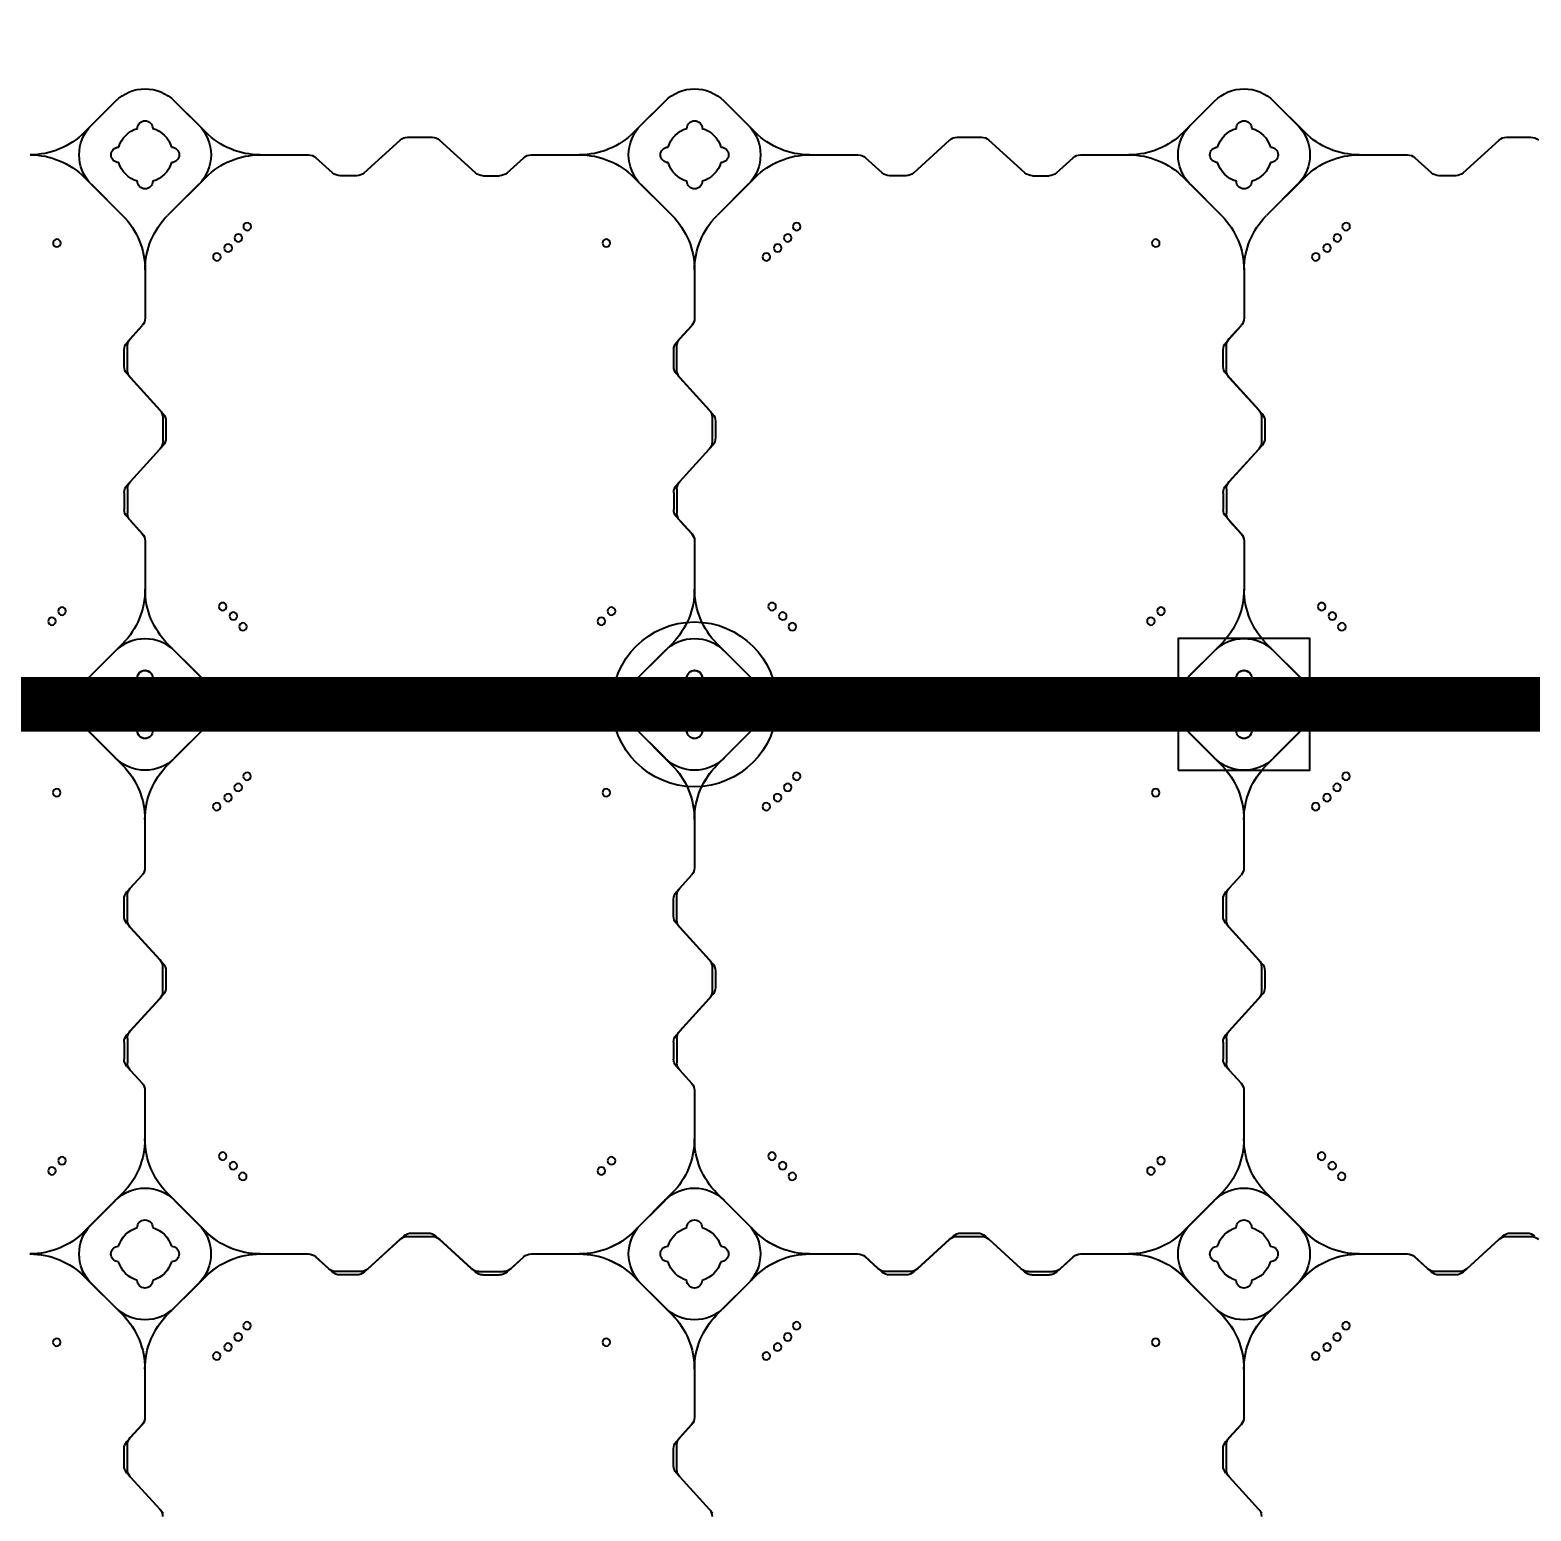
# Model space of a CAD drawing. Header units: millimetres. Extents: x -1612139 to -1260738, y 1141106 to 1536160.
# Drawn here: x -1320624 to -1319258, y 1255078 to 1256425 of the extents above; entities that cross this region are included whole.
import ezdxf

# ---------------------------------------------------------------- set-up
doc = ezdxf.new("R2010")
doc.units = ezdxf.units.MM
doc.header["$LTSCALE"] = 10
doc.layers.get('0').update_dxf_attribs({"linetype": 'CONTINUOUS'})
doc.layers.get('DEFPOINTS').update_dxf_attribs({"linetype": 'CONTINUOUS'})
doc.layers.add('W-FLOAT_BOWL浮筒', color=253, linetype='CONTINUOUS')
doc.styles.add('STANDARD_T3', font='simplex.shx', dxfattribs={"width": 0.7, "bigfont": 'gbcbig.shx'})
doc.dimstyles.new('W&&200', dxfattribs={"dimtxt": 700, "dimasz": 200, "dimexe": 500, "dimexo": 600, "dimgap": 200, "dimtad": 1, "dimdec": 0, "dimzin": 0, "dimdsep": 46, "dimtxsty": 'STANDARD_T3', "dimcen": 0.09, "dimclrd": 1, "dimclre": 1, "dimclrt": 7, "dimazin": 2, "dimtfac": 1, "dimtdec": 0, "dimtix": 1, "dimtmove": 2, "dimatfit": 3, "dimfxl": 100, "dimtolj": 1, "dimtzin": 0, "dimarcsym": 0})

# ---------------------------------------------------------------- blocks, each defined once
blk = doc.blocks.new('蓝色')
at = {"layer": 'W-FLOAT_BOWL浮筒', "color": 5}
for p, q in [((12489.9, 699.7), (12519.7, 732.5)), ((12492.9, 703.2), (12522.7, 736)), ((12989.9, 699.7), (13019.7, 732.5)), ((12992.9, 703.2), (13022.7, 736)), ((13489.9, 699.7), (13519.7, 732.5)), ((13492.9, 703.2), (13522.7, 736)), ((12487.3, 693), (12487.3, 677.7)), ((12490.3, 696.5), (12490.3, 674.2)), ((12987.3, 693), (12987.3, 677.7)), ((12990.3, 696.5), (12990.3, 674.2)), ((13487.3, 693), (13487.3, 677.7)), ((13490.3, 696.5), (13490.3, 674.2)), ((12489.9, 671), (12503.7, 655.8)), ((12989.9, 671), (13003.7, 655.8)), ((13489.9, 671), (13503.7, 655.8)), ((12492.9, 667.5), (12503.7, 655.6)), ((12992.9, 667.5), (13003.7, 655.6)), ((13492.9, 667.5), (13503.7, 655.6)), ((12506.3, 605.1), (12506.3, 649.1)), ((12506.3, 605.1), (12506.3, 648.9)), ((13006.3, 605.1), (13006.3, 649.1)), ((13006.3, 605.1), (13006.3, 648.9)), ((13506.3, 605.1), (13506.3, 649.1)), ((13506.3, 605.1), (13506.3, 648.9)), ((12451.1, 520.9), (12485.8, 555.6)), ((12479.5, 549.2), (12451.2, 520.9)), ((12457.5, 527.2), (12485.8, 555.5)), ((12457.5, 527.3), (12479.4, 549.2)), ((12561.6, 520.9), (12526.8, 555.6)), ((12555.2, 527.2), (12526.8, 555.5)), ((12533.2, 549.2), (12555.2, 527.3)), ((12533.2, 549.2), (12561.5, 520.9)), ((12951.1, 520.9), (12985.8, 555.6)), ((12979.5, 549.2), (12951.2, 520.9)), ((12957.5, 527.2), (12985.8, 555.5)), ((12957.5, 527.3), (12979.4, 549.2)), ((13061.6, 520.9), (13026.8, 555.6)), ((13055.2, 527.2), (13026.8, 555.5)), ((13033.2, 549.2), (13055.2, 527.3)), ((13033.2, 549.2), (13061.5, 520.9)), ((13451.1, 520.9), (13485.8, 555.6)), ((13479.5, 549.2), (13451.2, 520.9)), ((13457.5, 527.2), (13485.8, 555.5)), ((13457.5, 527.3), (13479.4, 549.2)), ((13561.6, 520.9), (13526.8, 555.6)), ((13555.2, 527.2), (13526.8, 555.5)), ((13533.2, 549.2), (13555.2, 527.3)), ((13533.2, 549.2), (13561.5, 520.9)), ((12699, 519.4), (12683.7, 519.4)), ((12813.7, 519.4), (12829, 519.4)), ((13199, 519.4), (13183.7, 519.4)), ((13313.7, 519.4), (13329, 519.4)), ((13699, 519.4), (13683.7, 519.4)), ((12673.5, 513.8), (12661.6, 503)), ((12677, 516.8), (12661.8, 503)), ((12702.5, 516.4), (12680.2, 516.4)), ((12705.7, 516.8), (12738.5, 487)), ((12709.2, 513.8), (12742, 484)), ((12803.5, 513.8), (12770.7, 484)), ((12807, 516.8), (12774.2, 487)), ((12810.2, 516.4), (12832.5, 516.4)), ((12835.7, 516.8), (12850.9, 503)), ((12839.2, 513.8), (12851.1, 503)), ((13173.5, 513.8), (13161.6, 503)), ((13177, 516.8), (13161.8, 503)), ((13202.5, 516.4), (13180.2, 516.4)), ((13205.7, 516.8), (13238.5, 487)), ((13209.2, 513.8), (13242, 484)), ((13303.5, 513.8), (13270.7, 484)), ((13307, 516.8), (13274.2, 487)), ((13310.2, 516.4), (13332.5, 516.4)), ((13335.7, 516.8), (13350.9, 503)), ((13339.2, 513.8), (13351.1, 503)), ((13673.5, 513.8), (13661.6, 503)), ((13677, 516.8), (13661.8, 503)), ((13702.5, 516.4), (13680.2, 516.4)), ((13705.7, 516.8), (13738.5, 487)), ((13709.2, 513.8), (13742, 484)), ((12610.9, 500.4), (12655.1, 500.4)), ((12610.9, 500.4), (12654.9, 500.4)), ((12857.6, 500.4), (12901.6, 500.4)), ((12857.8, 500.4), (12901.6, 500.4)), ((13110.9, 500.4), (13155.1, 500.4)), ((13110.9, 500.4), (13154.9, 500.4)), ((13357.6, 500.4), (13401.6, 500.4)), ((13357.8, 500.4), (13401.6, 500.4)), ((13610.9, 500.4), (13655.1, 500.4)), ((13610.9, 500.4), (13654.9, 500.4)), ((12485.8, 445.1), (12451.1, 479.9)), ((12479.5, 451.6), (12451.2, 479.9)), ((12526.8, 445.1), (12561.6, 479.9)), ((12533.2, 451.6), (12561.5, 479.9)), ((12745.2, 484.4), (12767.5, 484.4)), ((12748.7, 481.4), (12764, 481.4)), ((12985.8, 445.1), (12951.1, 479.9)), ((12979.5, 451.6), (12951.2, 479.9)), ((13026.8, 445.1), (13061.6, 479.9)), ((13033.2, 451.6), (13061.5, 479.9)), ((13245.2, 484.4), (13267.5, 484.4)), ((13248.7, 481.4), (13264, 481.4)), ((13485.8, 445.1), (13451.1, 479.9)), ((13479.5, 451.6), (13451.2, 479.9)), ((13526.8, 445.1), (13561.6, 479.9)), ((13533.2, 451.6), (13561.5, 479.9)), ((13745.2, 484.4), (13767.5, 484.4)), ((13748.7, 481.4), (13764, 481.4)), ((12479.4, 451.6), (12457.5, 473.5)), ((12457.5, 473.5), (12485.8, 445.2)), ((12555.2, 473.5), (12526.8, 445.2)), ((12555.2, 473.5), (12533.2, 451.6)), ((12979.4, 451.6), (12957.5, 473.5)), ((12957.5, 473.5), (12985.8, 445.2)), ((13055.2, 473.5), (13026.8, 445.2)), ((13055.2, 473.5), (13033.2, 451.6)), ((13479.4, 451.6), (13457.5, 473.5)), ((13457.5, 473.5), (13485.8, 445.2)), ((13555.2, 473.5), (13526.8, 445.2)), ((13555.2, 473.5), (13533.2, 451.6)), ((12506.3, 351.6), (12506.3, 395.8)), ((12506.3, 351.8), (12506.3, 395.8)), ((13006.3, 351.6), (13006.3, 395.8)), ((13006.3, 351.8), (13006.3, 395.8)), ((13506.3, 351.6), (13506.3, 395.8)), ((13506.3, 351.8), (13506.3, 395.8)), ((12489.9, 329.7), (12503.7, 344.9)), ((12492.9, 333.2), (12503.7, 345.1)), ((12989.9, 329.7), (13003.7, 344.9)), ((12992.9, 333.2), (13003.7, 345.1)), ((13489.9, 329.7), (13503.7, 344.9)), ((13492.9, 333.2), (13503.7, 345.1)), ((12487.3, 307.7), (12487.3, 323)), ((12490.3, 304.2), (12490.3, 326.5)), ((12987.3, 307.7), (12987.3, 323)), ((12990.3, 304.2), (12990.3, 326.5)), ((13487.3, 307.7), (13487.3, 323)), ((13490.3, 304.2), (13490.3, 326.5)), ((12489.9, 301), (12519.7, 268.2)), ((12989.9, 301), (13019.7, 268.2)), ((13489.9, 301), (13519.7, 268.2)), ((12492.9, 297.5), (12522.7, 264.7)), ((12992.9, 297.5), (13022.7, 264.7)), ((13492.9, 297.5), (13522.7, 264.7)), ((12522.3, 239.2), (12522.3, 261.5)), ((13022.3, 239.2), (13022.3, 261.5)), ((13522.3, 239.2), (13522.3, 261.5)), ((12525.3, 242.7), (12525.3, 258)), ((13025.3, 242.7), (13025.3, 258)), ((13525.3, 242.7), (13525.3, 258)), ((12489.9, 199.7), (12519.7, 232.5)), ((12492.9, 203.2), (12522.7, 236)), ((12989.9, 199.7), (13019.7, 232.5)), ((12992.9, 203.2), (13022.7, 236)), ((13489.9, 199.7), (13519.7, 232.5)), ((13492.9, 203.2), (13522.7, 236)), ((12487.3, 193), (12487.3, 177.7)), ((12490.3, 196.5), (12490.3, 174.2)), ((12987.3, 193), (12987.3, 177.7)), ((12990.3, 196.5), (12990.3, 174.2)), ((13487.3, 193), (13487.3, 177.7)), ((13490.3, 196.5), (13490.3, 174.2)), ((12489.9, 171), (12503.7, 155.8)), ((12492.9, 167.5), (12503.7, 155.6)), ((12989.9, 171), (13003.7, 155.8)), ((12992.9, 167.5), (13003.7, 155.6)), ((13489.9, 171), (13503.7, 155.8)), ((13492.9, 167.5), (13503.7, 155.6)), ((12506.3, 105.1), (12506.3, 149.1)), ((12506.3, 105.1), (12506.3, 148.9)), ((13006.3, 105.1), (13006.3, 149.1)), ((13006.3, 105.1), (13006.3, 148.9)), ((13506.3, 105.1), (13506.3, 149.1)), ((13506.3, 105.1), (13506.3, 148.9)), ((12451.1, 20.9), (12485.8, 55.6)), ((12457.5, 27.2), (12485.8, 55.5)), ((12561.6, 20.9), (12526.8, 55.6)), ((12555.2, 27.2), (12526.8, 55.5)), ((12951.1, 20.9), (12985.8, 55.6)), ((12957.5, 27.2), (12985.8, 55.5)), ((13061.6, 20.9), (13026.8, 55.6)), ((13055.2, 27.2), (13026.8, 55.5)), ((13451.1, 20.9), (13485.8, 55.6)), ((13457.5, 27.2), (13485.8, 55.5)), ((13561.6, 20.9), (13526.8, 55.6)), ((13555.2, 27.2), (13526.8, 55.5)), ((12677, 16.8), (12661.8, 3)), ((12699, 19.4), (12683.7, 19.4)), ((12705.7, 16.8), (12738.5, -13)), ((12807, 16.8), (12774.2, -13)), ((12813.7, 19.4), (12829, 19.4)), ((12835.7, 16.8), (12850.9, 3)), ((13177, 16.8), (13161.8, 3)), ((13199, 19.4), (13183.7, 19.4)), ((13205.7, 16.8), (13238.5, -13)), ((13307, 16.8), (13274.2, -13)), ((13313.7, 19.4), (13329, 19.4)), ((13335.7, 16.8), (13350.9, 3)), ((13677, 16.8), (13661.8, 3)), ((13699, 19.4), (13683.7, 19.4)), ((13705.7, 16.8), (13738.5, -13)), ((12610.9, 0.4), (12655.1, 0.4)), ((12857.6, 0.4), (12901.6, 0.4)), ((13110.9, 0.4), (13155.1, 0.4)), ((13357.6, 0.4), (13401.6, 0.4)), ((13610.9, 0.4), (13655.1, 0.4)), ((12479.5, -48.4), (12451.2, -20.1)), ((12479.4, -48.4), (12457.5, -26.5)), ((12533.2, -48.4), (12561.5, -20.1)), ((12555.2, -26.5), (12533.2, -48.4)), ((12745.2, -15.6), (12767.5, -15.6)), ((12979.5, -48.4), (12951.2, -20.1)), ((12979.4, -48.4), (12957.5, -26.5)), ((13033.2, -48.4), (13061.5, -20.1)), ((13055.2, -26.5), (13033.2, -48.4)), ((13245.2, -15.6), (13267.5, -15.6)), ((13479.5, -48.4), (13451.2, -20.1)), ((13479.4, -48.4), (13457.5, -26.5)), ((13533.2, -48.4), (13561.5, -20.1)), ((13555.2, -26.5), (13533.2, -48.4)), ((13745.2, -15.6), (13767.5, -15.6))]:
    blk.add_line(p, q, dxfattribs=at)
for centre in [(12571.6, 593.3), (12581.9, 585.1), (13071.6, 593.3), (13081.9, 585.1), (13571.6, 593.3), (13581.9, 585.1), (12426, 580.7), (12591.1, 575.9), (12926, 580.7), (13091.1, 575.9), (13426, 580.7), (13591.1, 575.9), (12599.2, 565.7), (13099.2, 565.7), (13599.2, 565.7), (12421.6, 424.8), (12586.6, 420.1), (12595.3, 429.8), (12921.6, 424.8), (13086.6, 420.1), (13095.3, 429.8), (13421.6, 424.8), (13586.6, 420.1), (13595.3, 429.8), (12430.8, 415.6), (12576.9, 411.4), (12930.8, 415.6), (13076.9, 411.4), (13430.8, 415.6), (13576.9, 411.4), (12571.6, 93.3), (13071.6, 93.3), (13571.6, 93.3), (12426, 80.7), (12581.9, 85.1), (12926, 80.7), (13081.9, 85.1), (13426, 80.7), (13581.9, 85.1), (12591.1, 75.9), (12599.2, 65.7), (13091.1, 75.9), (13099.2, 65.7), (13591.1, 75.9), (13599.2, 65.7)]:
    blk.add_circle(centre, 3.5, dxfattribs=at)
for centre, radius, start, end in [((12512.3, 739.2), 10, 317.7263, 0), ((13012.3, 739.2), 10, 317.7263, 0), ((13512.3, 739.2), 10, 317.7263, 0), ((12497.3, 693), 10, 137.7263, 180), ((12500.3, 696.5), 10, 137.7263, 180), ((12997.3, 693), 10, 137.7263, 180), ((13000.3, 696.5), 10, 137.7263, 180), ((13497.3, 693), 10, 137.7263, 180), ((13500.3, 696.5), 10, 137.7263, 180), ((12497.3, 677.7), 10, 180, 222.2737), ((12500.3, 674.2), 10, 180, 222.2737), ((12997.3, 677.7), 10, 180, 222.2737), ((13000.3, 674.2), 10, 180, 222.2737), ((13497.3, 677.7), 10, 180, 222.2737), ((13500.3, 674.2), 10, 180, 222.2737), ((12496.3, 649.1), 10, 0, 42.2737), ((12496.3, 648.9), 10, 0, 42.2737), ((12996.3, 649.1), 10, 0, 42.2737), ((12996.3, 648.9), 10, 0, 42.2737), ((13496.3, 649.1), 10, 0, 42.2737), ((13496.3, 648.9), 10, 0, 42.2737), ((12436.3, 605.1), 70, 315, 0), ((12436.3, 605), 70, 315, 0), ((12576.3, 605.1), 70, 180, 225), ((12576.3, 605), 70, 180, 225), ((12936.3, 605.1), 70, 315, 0), ((12936.3, 605), 70, 315, 0), ((13076.3, 605.1), 70, 180, 225), ((13076.3, 605), 70, 180, 225), ((13436.3, 605.1), 70, 315, 0), ((13436.3, 605), 70, 315, 0), ((13576.3, 605.1), 70, 180, 225), ((13576.3, 605), 70, 180, 225), ((12506.3, 522.3), 38, 45, 135), ((12506.4, 522.3), 38, 45, 135), ((13006.3, 522.3), 38, 45, 135), ((13006.4, 522.3), 38, 45, 135), ((13506.3, 522.3), 38, 45, 135), ((13506.4, 522.3), 38, 45, 135), ((12401.6, 570.4), 70, 270, 315), ((12401.7, 570.4), 70, 270, 315), ((12484.4, 500.4), 38, 135, 225), ((12484.4, 500.3), 38, 135, 225), ((12506.3, 500.4), 25, 106.2602, 163.7398), ((12506.3, 500.4), 25, 106.2602, 163.7398), ((12506.3, 500.4), 25, 106.2602, 163.7398), ((12506.3, 500.4), 25, 106.2602, 163.7398), ((12506.3, 524.4), 7, 0, 180), ((12506.3, 524.4), 7, 0, 180), ((12506.3, 524.4), 7, 0, 180), ((12506.3, 524.4), 7, 0, 180), ((12506.3, 500.4), 25, 16.2602, 73.7398), ((12506.3, 500.4), 25, 16.2602, 73.7398), ((12506.3, 500.4), 25, 16.2602, 73.7398), ((12506.3, 500.4), 25, 16.2602, 73.7398), ((12528.3, 500.4), 38, 315, 45), ((12528.3, 500.3), 38, 315, 45), ((12611, 570.4), 70, 225, 270), ((12611.1, 570.4), 70, 225, 270), ((12683.7, 509.4), 10, 90, 132.2737), ((12699, 509.4), 10, 47.7263, 90), ((12813.7, 509.4), 10, 90, 132.2737), ((12829, 509.4), 10, 47.7263, 90), ((12901.6, 570.4), 70, 270, 315), ((12901.7, 570.4), 70, 270, 315), ((12984.4, 500.4), 38, 135, 225), ((12984.4, 500.3), 38, 135, 225), ((13006.3, 500.4), 25, 106.2602, 163.7398), ((13006.3, 500.4), 25, 106.2602, 163.7398), ((13006.3, 500.4), 25, 106.2602, 163.7398), ((13006.3, 500.4), 25, 106.2602, 163.7398), ((13006.3, 524.4), 7, 0, 180), ((13006.3, 524.4), 7, 0, 180), ((13006.3, 524.4), 7, 0, 180), ((13006.3, 524.4), 7, 0, 180), ((13006.3, 500.4), 25, 16.2602, 73.7398), ((13006.3, 500.4), 25, 16.2602, 73.7398), ((13006.3, 500.4), 25, 16.2602, 73.7398), ((13006.3, 500.4), 25, 16.2602, 73.7398), ((13028.3, 500.4), 38, 315, 45), ((13028.3, 500.3), 38, 315, 45), ((13111, 570.4), 70, 225, 270), ((13111.1, 570.4), 70, 225, 270), ((13183.7, 509.4), 10, 90, 132.2737), ((13199, 509.4), 10, 47.7263, 90), ((13313.7, 509.4), 10, 90, 132.2737), ((13329, 509.4), 10, 47.7263, 90), ((13401.6, 570.4), 70, 270, 315), ((13401.7, 570.4), 70, 270, 315), ((13484.4, 500.4), 38, 135, 225), ((13484.4, 500.3), 38, 135, 225), ((13506.3, 500.4), 25, 106.2602, 163.7398), ((13506.3, 500.4), 25, 106.2602, 163.7398), ((13506.3, 500.4), 25, 106.2602, 163.7398), ((13506.3, 500.4), 25, 106.2602, 163.7398), ((13506.3, 524.4), 7, 0, 180), ((13506.3, 524.4), 7, 0, 180), ((13506.3, 524.4), 7, 0, 180), ((13506.3, 524.4), 7, 0, 180), ((13506.3, 500.4), 25, 16.2602, 73.7398), ((13506.3, 500.4), 25, 16.2602, 73.7398), ((13506.3, 500.4), 25, 16.2602, 73.7398), ((13506.3, 500.4), 25, 16.2602, 73.7398), ((13528.3, 500.4), 38, 315, 45), ((13528.3, 500.3), 38, 315, 45), ((13611, 570.4), 70, 225, 270), ((13611.1, 570.4), 70, 225, 270), ((13683.7, 509.4), 10, 90, 132.2737), ((13699, 509.4), 10, 47.7263, 90), ((12482.3, 500.4), 7, 90, 270), ((12482.3, 500.4), 7, 90, 270), ((12482.3, 500.4), 7, 90, 270), ((12482.3, 500.4), 7, 90, 270), ((12530.3, 500.4), 7, 270, 90), ((12530.3, 500.4), 7, 270, 90), ((12530.3, 500.4), 7, 270, 90), ((12530.3, 500.4), 7, 270, 90), ((12680.2, 506.4), 10, 90, 132.2737), ((12702.5, 506.4), 10, 47.7263, 90), ((12810.2, 506.4), 10, 90, 132.2737), ((12832.5, 506.4), 10, 47.7263, 90), ((12982.3, 500.4), 7, 90, 270), ((12982.3, 500.4), 7, 90, 270), ((12982.3, 500.4), 7, 90, 270), ((12982.3, 500.4), 7, 90, 270), ((13030.3, 500.4), 7, 270, 90), ((13030.3, 500.4), 7, 270, 90), ((13030.3, 500.4), 7, 270, 90), ((13030.3, 500.4), 7, 270, 90), ((13180.2, 506.4), 10, 90, 132.2737), ((13202.5, 506.4), 10, 47.7263, 90), ((13310.2, 506.4), 10, 90, 132.2737), ((13332.5, 506.4), 10, 47.7263, 90), ((13482.3, 500.4), 7, 90, 270), ((13482.3, 500.4), 7, 90, 270), ((13482.3, 500.4), 7, 90, 270), ((13482.3, 500.4), 7, 90, 270), ((13530.3, 500.4), 7, 270, 90), ((13530.3, 500.4), 7, 270, 90), ((13530.3, 500.4), 7, 270, 90), ((13530.3, 500.4), 7, 270, 90), ((13680.2, 506.4), 10, 90, 132.2737), ((13702.5, 506.4), 10, 47.7263, 90), ((12401.6, 430.4), 70, 45, 90), ((12401.7, 430.4), 70, 45, 90), ((12506.3, 500.4), 25, 196.2602, 253.7398), ((12506.3, 500.4), 25, 196.2602, 253.7398), ((12506.3, 500.4), 25, 196.2602, 253.7398), ((12506.3, 500.4), 25, 196.2602, 253.7398), ((12506.3, 500.4), 25, 286.2602, 343.7398), ((12506.3, 500.4), 25, 286.2602, 343.7398), ((12506.3, 500.4), 25, 286.2602, 343.7398), ((12506.3, 500.4), 25, 286.2602, 343.7398), ((12611, 430.4), 70, 90, 135), ((12611.1, 430.4), 70, 90, 135), ((12654.9, 510.4), 10, 270, 312.2737), ((12655.1, 510.4), 10, 270, 312.2737), ((12857.6, 510.4), 10, 227.7263, 270), ((12857.8, 510.4), 10, 227.7263, 270), ((12901.6, 430.4), 70, 45, 90), ((12901.7, 430.4), 70, 45, 90), ((13006.3, 500.4), 25, 196.2602, 253.7398), ((13006.3, 500.4), 25, 196.2602, 253.7398), ((13006.3, 500.4), 25, 196.2602, 253.7398), ((13006.3, 500.4), 25, 196.2602, 253.7398), ((13006.3, 500.4), 25, 286.2602, 343.7398), ((13006.3, 500.4), 25, 286.2602, 343.7398), ((13006.3, 500.4), 25, 286.2602, 343.7398), ((13006.3, 500.4), 25, 286.2602, 343.7398), ((13111, 430.4), 70, 90, 135), ((13111.1, 430.4), 70, 90, 135), ((13154.9, 510.4), 10, 270, 312.2737), ((13155.1, 510.4), 10, 270, 312.2737), ((13357.6, 510.4), 10, 227.7263, 270), ((13357.8, 510.4), 10, 227.7263, 270), ((13401.6, 430.4), 70, 45, 90), ((13401.7, 430.4), 70, 45, 90), ((13506.3, 500.4), 25, 196.2602, 253.7398), ((13506.3, 500.4), 25, 196.2602, 253.7398), ((13506.3, 500.4), 25, 196.2602, 253.7398), ((13506.3, 500.4), 25, 196.2602, 253.7398), ((13506.3, 500.4), 25, 286.2602, 343.7398), ((13506.3, 500.4), 25, 286.2602, 343.7398), ((13506.3, 500.4), 25, 286.2602, 343.7398), ((13506.3, 500.4), 25, 286.2602, 343.7398), ((13611, 430.4), 70, 90, 135), ((13611.1, 430.4), 70, 90, 135), ((13654.9, 510.4), 10, 270, 312.2737), ((13655.1, 510.4), 10, 270, 312.2737), ((12745.2, 494.4), 10, 227.7263, 270), ((12748.7, 491.4), 10, 227.7263, 270), ((12764, 491.4), 10, 270, 312.2737), ((12767.5, 494.4), 10, 270, 312.2737), ((13245.2, 494.4), 10, 227.7263, 270), ((13248.7, 491.4), 10, 227.7263, 270), ((13264, 491.4), 10, 270, 312.2737), ((13267.5, 494.4), 10, 270, 312.2737), ((13745.2, 494.4), 10, 227.7263, 270), ((13748.7, 491.4), 10, 227.7263, 270), ((13764, 491.4), 10, 270, 312.2737), ((13767.5, 494.4), 10, 270, 312.2737), ((12506.3, 476.4), 7, 180, 0), ((12506.3, 476.4), 7, 180, 0), ((12506.3, 476.4), 7, 180, 0), ((12506.3, 476.4), 7, 180, 0), ((13006.3, 476.4), 7, 180, 0), ((13006.3, 476.4), 7, 180, 0), ((13006.3, 476.4), 7, 180, 0), ((13006.3, 476.4), 7, 180, 0), ((13506.3, 476.4), 7, 180, 0), ((13506.3, 476.4), 7, 180, 0), ((13506.3, 476.4), 7, 180, 0), ((13506.3, 476.4), 7, 180, 0), ((12506.3, 478.4), 38, 225, 315), ((12506.4, 478.4), 38, 225, 315), ((13006.3, 478.4), 38, 225, 315), ((13006.4, 478.4), 38, 225, 315), ((13506.3, 478.4), 38, 225, 315), ((13506.4, 478.4), 38, 225, 315), ((12436.3, 395.7), 70, 0, 45), ((12436.3, 395.7), 70, 0, 45), ((12576.3, 395.7), 70, 135, 180), ((12576.3, 395.7), 70, 135, 180), ((12936.3, 395.7), 70, 0, 45), ((12936.3, 395.7), 70, 0, 45), ((13076.3, 395.7), 70, 135, 180), ((13076.3, 395.7), 70, 135, 180), ((13436.3, 395.7), 70, 0, 45), ((13436.3, 395.7), 70, 0, 45), ((13576.3, 395.7), 70, 135, 180), ((13576.3, 395.7), 70, 135, 180), ((12496.3, 351.8), 10, 317.7263, 0), ((12496.3, 351.6), 10, 317.7263, 0), ((12996.3, 351.8), 10, 317.7263, 0), ((12996.3, 351.6), 10, 317.7263, 0), ((13496.3, 351.8), 10, 317.7263, 0), ((13496.3, 351.6), 10, 317.7263, 0), ((12497.3, 323), 10, 137.7263, 180), ((12500.3, 326.5), 10, 137.7263, 180), ((12997.3, 323), 10, 137.7263, 180), ((13000.3, 326.5), 10, 137.7263, 180), ((13497.3, 323), 10, 137.7263, 180), ((13500.3, 326.5), 10, 137.7263, 180), ((12497.3, 307.7), 10, 180, 222.2737), ((12500.3, 304.2), 10, 180, 222.2737), ((12997.3, 307.7), 10, 180, 222.2737), ((13000.3, 304.2), 10, 180, 222.2737), ((13497.3, 307.7), 10, 180, 222.2737), ((13500.3, 304.2), 10, 180, 222.2737), ((12512.3, 261.5), 10, 0, 42.2737), ((12515.3, 258), 10, 0, 42.2737), ((13012.3, 261.5), 10, 0, 42.2737), ((13015.3, 258), 10, 0, 42.2737), ((13512.3, 261.5), 10, 0, 42.2737), ((13515.3, 258), 10, 0, 42.2737), ((12512.3, 239.2), 10, 317.7263, 0), ((12515.3, 242.7), 10, 317.7263, 0), ((13012.3, 239.2), 10, 317.7263, 0), ((13015.3, 242.7), 10, 317.7263, 0), ((13512.3, 239.2), 10, 317.7263, 0), ((13515.3, 242.7), 10, 317.7263, 0), ((12497.3, 193), 10, 137.7263, 180), ((12500.3, 196.5), 10, 137.7263, 180), ((12997.3, 193), 10, 137.7263, 180), ((13000.3, 196.5), 10, 137.7263, 180), ((13497.3, 193), 10, 137.7263, 180), ((13500.3, 196.5), 10, 137.7263, 180), ((12497.3, 177.7), 10, 180, 222.2737), ((12997.3, 177.7), 10, 180, 222.2737), ((13497.3, 177.7), 10, 180, 222.2737), ((12500.3, 174.2), 10, 180, 222.2737), ((13000.3, 174.2), 10, 180, 222.2737), ((13500.3, 174.2), 10, 180, 222.2737), ((12496.3, 149.1), 10, 0, 42.2737), ((12496.3, 148.9), 10, 0, 42.2737), ((12996.3, 149.1), 10, 0, 42.2737), ((12996.3, 148.9), 10, 0, 42.2737), ((13496.3, 149.1), 10, 0, 42.2737), ((13496.3, 148.9), 10, 0, 42.2737), ((12436.3, 105.1), 70, 315, 0), ((12436.3, 105), 70, 315, 0), ((12576.3, 105.1), 70, 180, 225), ((12576.3, 105), 70, 180, 225), ((12936.3, 105.1), 70, 315, 0), ((12936.3, 105), 70, 315, 0), ((13076.3, 105.1), 70, 180, 225), ((13076.3, 105), 70, 180, 225), ((13436.3, 105.1), 70, 315, 0), ((13436.3, 105), 70, 315, 0), ((13576.3, 105.1), 70, 180, 225), ((13576.3, 105), 70, 180, 225), ((12506.3, 24.4), 7, 0, 180), ((12506.3, 24.4), 7, 0, 180), ((13006.3, 24.4), 7, 0, 180), ((13006.3, 24.4), 7, 0, 180), ((13506.3, 24.4), 7, 0, 180), ((13506.3, 24.4), 7, 0, 180), ((12401.6, 70.4), 70, 270, 315), ((12484.4, 0.3), 38, 135, 225), ((12506.3, 0.4), 25, 106.2602, 163.7398), ((12506.3, 0.4), 25, 106.2602, 163.7398), ((12506.3, 0.4), 25, 16.2602, 73.7398), ((12506.3, 0.4), 25, 16.2602, 73.7398), ((12528.3, 0.3), 38, 315, 45), ((12611.1, 70.4), 70, 225, 270), ((12683.7, 9.4), 10, 90, 132.2737), ((12699, 9.4), 10, 47.7263, 90), ((12813.7, 9.4), 10, 90, 132.2737), ((12829, 9.4), 10, 47.7263, 90), ((12901.6, 70.4), 70, 270, 315), ((12984.4, 0.3), 38, 135, 225), ((13006.3, 0.4), 25, 106.2602, 163.7398), ((13006.3, 0.4), 25, 106.2602, 163.7398), ((13006.3, 0.4), 25, 16.2602, 73.7398), ((13006.3, 0.4), 25, 16.2602, 73.7398), ((13028.3, 0.3), 38, 315, 45), ((13111.1, 70.4), 70, 225, 270), ((13183.7, 9.4), 10, 90, 132.2737), ((13199, 9.4), 10, 47.7263, 90), ((13313.7, 9.4), 10, 90, 132.2737), ((13329, 9.4), 10, 47.7263, 90), ((13401.6, 70.4), 70, 270, 315), ((13484.4, 0.3), 38, 135, 225), ((13506.3, 0.4), 25, 106.2602, 163.7398), ((13506.3, 0.4), 25, 106.2602, 163.7398), ((13506.3, 0.4), 25, 16.2602, 73.7398), ((13506.3, 0.4), 25, 16.2602, 73.7398), ((13528.3, 0.3), 38, 315, 45), ((13611.1, 70.4), 70, 225, 270), ((13683.7, 9.4), 10, 90, 132.2737), ((13699, 9.4), 10, 47.7263, 90), ((12401.7, -69.6), 70, 45, 90), ((12482.3, 0.4), 7, 90, 270), ((12482.3, 0.4), 7, 90, 270), ((12530.3, 0.4), 7, 270, 90), ((12530.3, 0.4), 7, 270, 90), ((12611, -69.6), 70, 90, 135), ((12655.1, 10.4), 10, 270, 312.2737), ((12857.6, 10.4), 10, 227.7263, 270), ((12901.7, -69.6), 70, 45, 90), ((12982.3, 0.4), 7, 90, 270), ((12982.3, 0.4), 7, 90, 270), ((13030.3, 0.4), 7, 270, 90), ((13030.3, 0.4), 7, 270, 90), ((13111, -69.6), 70, 90, 135), ((13155.1, 10.4), 10, 270, 312.2737), ((13357.6, 10.4), 10, 227.7263, 270), ((13401.7, -69.6), 70, 45, 90), ((13482.3, 0.4), 7, 90, 270), ((13482.3, 0.4), 7, 90, 270), ((13530.3, 0.4), 7, 270, 90), ((13530.3, 0.4), 7, 270, 90), ((13611, -69.6), 70, 90, 135), ((13655.1, 10.4), 10, 270, 312.2737), ((12506.3, 0.4), 25, 196.2602, 253.7398), ((12506.3, 0.4), 25, 196.2602, 253.7398), ((12506.3, 0.4), 25, 286.2602, 343.7398), ((12506.3, 0.4), 25, 286.2602, 343.7398), ((12745.2, -5.6), 10, 227.7263, 270), ((12767.5, -5.6), 10, 270, 312.2737), ((13006.3, 0.4), 25, 196.2602, 253.7398), ((13006.3, 0.4), 25, 196.2602, 253.7398), ((13006.3, 0.4), 25, 286.2602, 343.7398), ((13006.3, 0.4), 25, 286.2602, 343.7398), ((13245.2, -5.6), 10, 227.7263, 270), ((13267.5, -5.6), 10, 270, 312.2737), ((13506.3, 0.4), 25, 196.2602, 253.7398), ((13506.3, 0.4), 25, 196.2602, 253.7398), ((13506.3, 0.4), 25, 286.2602, 343.7398), ((13506.3, 0.4), 25, 286.2602, 343.7398), ((13745.2, -5.6), 10, 227.7263, 270), ((13767.5, -5.6), 10, 270, 312.2737), ((12506.3, -23.6), 7, 180, 0), ((12506.3, -23.6), 7, 180, 0), ((13006.3, -23.6), 7, 180, 0), ((13006.3, -23.6), 7, 180, 0), ((13506.3, -23.6), 7, 180, 0), ((13506.3, -23.6), 7, 180, 0), ((12506.3, -21.6), 38, 225, 315), ((12506.4, -21.6), 38, 225, 315), ((13006.3, -21.6), 38, 225, 315), ((13006.4, -21.6), 38, 225, 315), ((13506.3, -21.6), 38, 225, 315), ((13506.4, -21.6), 38, 225, 315)]:
    blk.add_arc(centre, radius, start, end, dxfattribs=at)
blk = doc.blocks.new('橙色')
at = {"layer": 'W-FLOAT_BOWL浮筒', "color": 30}
for p, q in [((12973.2, 548.8), (12944.8, 520.5)), ((12951.2, 526.9), (12973.1, 548.8)), ((13026.8, 548.8), (13055.2, 520.5)), ((13026.9, 548.8), (13048.8, 526.9)), ((13473.2, 548.8), (13444.8, 520.5)), ((13451.2, 526.9), (13473.1, 548.8)), ((13526.8, 548.8), (13555.2, 520.5)), ((13526.9, 548.8), (13548.8, 526.9)), ((13973.2, 548.8), (13944.8, 520.5)), ((13951.2, 526.9), (13973.1, 548.8)), ((14026.8, 548.8), (14055.2, 520.5)), ((14026.9, 548.8), (14048.8, 526.9)), ((13167.1, 513.4), (13155.3, 502.6)), ((13196.1, 516), (13173.9, 516)), ((13202.9, 513.4), (13235.6, 483.6)), ((13297.1, 513.4), (13264.4, 483.6)), ((13303.9, 516), (13326.1, 516)), ((13332.9, 513.4), (13344.7, 502.6)), ((13667.1, 513.4), (13655.3, 502.6)), ((13696.1, 516), (13673.9, 516)), ((13702.9, 513.4), (13735.6, 483.6)), ((13797.1, 513.4), (13764.4, 483.6)), ((13803.9, 516), (13826.1, 516)), ((13832.9, 513.4), (13844.7, 502.6)), ((14167.1, 513.4), (14155.3, 502.6)), ((14196.1, 516), (14173.9, 516)), ((14202.9, 513.4), (14235.6, 483.6)), ((13104.6, 500), (13148.5, 500)), ((13351.5, 500), (13395.3, 500)), ((13604.6, 500), (13648.5, 500)), ((13851.5, 500), (13895.3, 500)), ((14104.6, 500), (14148.5, 500)), ((12979.5, 444.8), (12944.8, 479.5)), ((13020.5, 444.8), (13055.2, 479.5)), ((13242.4, 481), (13257.6, 481)), ((13479.5, 444.8), (13444.8, 479.5)), ((13520.5, 444.8), (13555.2, 479.5)), ((13742.4, 481), (13757.6, 481)), ((13979.5, 444.8), (13944.8, 479.5)), ((14020.5, 444.8), (14055.2, 479.5)), ((14242.4, 481), (14257.6, 481)), ((12951.2, 473.2), (12979.5, 444.8)), ((13048.8, 473.2), (13020.5, 444.8)), ((13451.2, 473.2), (13479.5, 444.8)), ((13548.8, 473.2), (13520.5, 444.8)), ((13951.2, 473.2), (13979.5, 444.8)), ((14048.8, 473.2), (14020.5, 444.8)), ((13000, 351.3), (13000, 395.4)), ((13000, 351.5), (13000, 395.4)), ((13500, 351.3), (13500, 395.4)), ((13500, 351.5), (13500, 395.4)), ((14000, 351.3), (14000, 395.4)), ((14000, 351.5), (14000, 395.4)), ((12983.6, 329.4), (12997.4, 344.5)), ((12986.6, 332.9), (12997.4, 344.7)), ((13483.6, 329.4), (13497.4, 344.5)), ((13486.6, 332.9), (13497.4, 344.7)), ((13983.6, 329.4), (13997.4, 344.5)), ((13986.6, 332.9), (13997.4, 344.7)), ((12981, 307.4), (12981, 322.6)), ((12984, 303.9), (12984, 326.1)), ((13481, 307.4), (13481, 322.6)), ((13484, 303.9), (13484, 326.1)), ((13981, 307.4), (13981, 322.6)), ((13984, 303.9), (13984, 326.1)), ((12983.6, 300.6), (13013.4, 267.9)), ((13483.6, 300.6), (13513.4, 267.9)), ((13983.6, 300.6), (14013.4, 267.9)), ((12986.6, 297.1), (13016.4, 264.4)), ((13486.6, 297.1), (13516.4, 264.4)), ((13986.6, 297.1), (14016.4, 264.4)), ((13016, 238.9), (13016, 261.1)), ((13516, 238.9), (13516, 261.1)), ((14016, 238.9), (14016, 261.1)), ((13019, 242.4), (13019, 257.6)), ((13519, 242.4), (13519, 257.6)), ((14019, 242.4), (14019, 257.6)), ((12986.6, 202.9), (13016.4, 235.6)), ((13486.6, 202.9), (13516.4, 235.6)), ((13986.6, 202.9), (14016.4, 235.6)), ((12983.6, 199.4), (13013.4, 232.1)), ((13483.6, 199.4), (13513.4, 232.1)), ((13983.6, 199.4), (14013.4, 232.1)), ((12981, 192.6), (12981, 177.4)), ((12984, 196.1), (12984, 173.9)), ((13481, 192.6), (13481, 177.4)), ((13484, 196.1), (13484, 173.9)), ((13981, 192.6), (13981, 177.4)), ((13984, 196.1), (13984, 173.9)), ((12983.6, 170.6), (12997.4, 155.5)), ((12986.6, 167.1), (12997.4, 155.3)), ((13483.6, 170.6), (13497.4, 155.5)), ((13486.6, 167.1), (13497.4, 155.3)), ((13983.6, 170.6), (13997.4, 155.5)), ((13986.6, 167.1), (13997.4, 155.3)), ((13000, 104.7), (13000, 148.7)), ((13000, 104.7), (13000, 148.5)), ((13500, 104.7), (13500, 148.7)), ((13500, 104.7), (13500, 148.5)), ((14000, 104.7), (14000, 148.7)), ((14000, 104.7), (14000, 148.5)), ((12944.8, 20.5), (12979.5, 55.2)), ((12951.2, 26.8), (12979.5, 55.2)), ((13048.8, 26.8), (13020.5, 55.2)), ((13055.2, 20.5), (13020.5, 55.2)), ((13444.8, 20.5), (13479.5, 55.2)), ((13451.2, 26.8), (13479.5, 55.2)), ((13548.8, 26.8), (13520.5, 55.2)), ((13555.2, 20.5), (13520.5, 55.2)), ((13944.8, 20.5), (13979.5, 55.2)), ((13951.2, 26.8), (13979.5, 55.2)), ((14048.8, 26.8), (14020.5, 55.2)), ((14055.2, 20.5), (14020.5, 55.2)), ((13170.6, 16.4), (13155.5, 2.6)), ((13192.6, 19), (13177.4, 19)), ((13199.4, 16.4), (13232.1, -13.4)), ((13300.6, 16.4), (13267.9, -13.4)), ((13307.4, 19), (13322.6, 19)), ((13329.4, 16.4), (13344.5, 2.6)), ((13670.6, 16.4), (13655.5, 2.6)), ((13692.6, 19), (13677.4, 19)), ((13699.4, 16.4), (13732.1, -13.4)), ((13800.6, 16.4), (13767.9, -13.4)), ((13807.4, 19), (13822.6, 19)), ((13829.4, 16.4), (13844.5, 2.6)), ((14170.6, 16.4), (14155.5, 2.6)), ((14192.6, 19), (14177.4, 19)), ((14199.4, 16.4), (14232.1, -13.4)), ((13104.6, 0), (13148.7, 0)), ((13351.3, 0), (13395.3, 0)), ((13604.6, 0), (13648.7, 0)), ((13851.3, 0), (13895.3, 0)), ((14104.6, 0), (14148.7, 0)), ((12973.2, -48.8), (12944.8, -20.5)), ((12973.1, -48.8), (12951.2, -26.9)), ((13026.8, -48.8), (13055.2, -20.5)), ((13048.8, -26.9), (13026.9, -48.8)), ((13238.9, -16), (13261.1, -16)), ((13473.2, -48.8), (13444.8, -20.5)), ((13473.1, -48.8), (13451.2, -26.9)), ((13526.8, -48.8), (13555.2, -20.5)), ((13548.8, -26.9), (13526.9, -48.8)), ((13738.9, -16), (13761.1, -16)), ((13973.2, -48.8), (13944.8, -20.5)), ((13973.1, -48.8), (13951.2, -26.9)), ((14026.8, -48.8), (14055.2, -20.5)), ((14048.8, -26.9), (14026.9, -48.8)), ((14238.9, -16), (14261.1, -16))]:
    blk.add_line(p, q, dxfattribs=at)
for centre in [(12915.2, 424.4), (13089, 429.4), (13415.2, 424.4), (13589, 429.4), (13915.2, 424.4), (14089, 429.4), (12924.4, 415.2), (13070.6, 411), (13080.3, 419.7), (13424.4, 415.2), (13570.6, 411), (13580.3, 419.7), (13924.4, 415.2), (14070.6, 411), (14080.3, 419.7), (13065.3, 92.9), (13565.3, 92.9), (14065.3, 92.9), (12919.7, 80.3), (13075.6, 84.8), (13419.7, 80.3), (13575.6, 84.8), (13919.7, 80.3), (14075.6, 84.8), (13084.8, 75.6), (13092.9, 65.3), (13584.8, 75.6), (13592.9, 65.3), (14084.8, 75.6), (14092.9, 65.3)]:
    blk.add_circle(centre, 3.5, dxfattribs=at)
for centre, radius, start, end in [((13000, 522), 38, 45, 135), ((13000, 522), 38, 45, 135), ((13500, 522), 38, 45, 135), ((13500, 522), 38, 45, 135), ((14000, 522), 38, 45, 135), ((14000, 522), 38, 45, 135), ((12895.3, 570), 70, 270, 315), ((12978, 500), 38, 135, 225), ((13000, 500), 25, 106.2602, 163.7398), ((13000, 500), 25, 106.2602, 163.7398), ((13000, 524), 7, 0, 180), ((13000, 524), 7, 0, 180), ((13000, 500), 25, 16.2602, 73.7398), ((13000, 500), 25, 16.2602, 73.7398), ((13022, 500), 38, 315, 45), ((13104.7, 570), 70, 225, 270), ((13395.3, 570), 70, 270, 315), ((13478, 500), 38, 135, 225), ((13500, 500), 25, 106.2602, 163.7398), ((13500, 500), 25, 106.2602, 163.7398), ((13500, 524), 7, 0, 180), ((13500, 524), 7, 0, 180), ((13500, 500), 25, 16.2602, 73.7398), ((13500, 500), 25, 16.2602, 73.7398), ((13522, 500), 38, 315, 45), ((13604.7, 570), 70, 225, 270), ((13895.3, 570), 70, 270, 315), ((13978, 500), 38, 135, 225), ((14000, 500), 25, 106.2602, 163.7398), ((14000, 500), 25, 106.2602, 163.7398), ((14000, 524), 7, 0, 180), ((14000, 524), 7, 0, 180), ((14000, 500), 25, 16.2602, 73.7398), ((14000, 500), 25, 16.2602, 73.7398), ((14022, 500), 38, 315, 45), ((14104.7, 570), 70, 225, 270), ((12976, 500), 7, 90, 270), ((12976, 500), 7, 90, 270), ((13024, 500), 7, 270, 90), ((13024, 500), 7, 270, 90), ((13173.9, 506), 10, 90, 132.2737), ((13196.1, 506), 10, 47.7263, 90), ((13303.9, 506), 10, 90, 132.2737), ((13326.1, 506), 10, 47.7263, 90), ((13476, 500), 7, 90, 270), ((13476, 500), 7, 90, 270), ((13524, 500), 7, 270, 90), ((13524, 500), 7, 270, 90), ((13673.9, 506), 10, 90, 132.2737), ((13696.1, 506), 10, 47.7263, 90), ((13803.9, 506), 10, 90, 132.2737), ((13826.1, 506), 10, 47.7263, 90), ((13976, 500), 7, 90, 270), ((13976, 500), 7, 90, 270), ((14024, 500), 7, 270, 90), ((14024, 500), 7, 270, 90), ((14173.9, 506), 10, 90, 132.2737), ((14196.1, 506), 10, 47.7263, 90), ((12895.3, 430), 70, 45, 90), ((13000, 500), 25, 196.2602, 253.7398), ((13000, 500), 25, 196.2602, 253.7398), ((13000, 500), 25, 286.2602, 343.7398), ((13000, 500), 25, 286.2602, 343.7398), ((13104.7, 430), 70, 90, 135), ((13148.5, 510), 10, 270, 312.2737), ((13351.5, 510), 10, 227.7263, 270), ((13395.3, 430), 70, 45, 90), ((13500, 500), 25, 196.2602, 253.7398), ((13500, 500), 25, 196.2602, 253.7398), ((13500, 500), 25, 286.2602, 343.7398), ((13500, 500), 25, 286.2602, 343.7398), ((13604.7, 430), 70, 90, 135), ((13648.5, 510), 10, 270, 312.2737), ((13851.5, 510), 10, 227.7263, 270), ((13895.3, 430), 70, 45, 90), ((14000, 500), 25, 196.2602, 253.7398), ((14000, 500), 25, 196.2602, 253.7398), ((14000, 500), 25, 286.2602, 343.7398), ((14000, 500), 25, 286.2602, 343.7398), ((14104.7, 430), 70, 90, 135), ((14148.5, 510), 10, 270, 312.2737), ((13242.4, 491), 10, 227.7263, 270), ((13257.6, 491), 10, 270, 312.2737), ((13742.4, 491), 10, 227.7263, 270), ((13757.6, 491), 10, 270, 312.2737), ((14242.4, 491), 10, 227.7263, 270), ((14257.6, 491), 10, 270, 312.2737), ((13000, 476), 7, 180, 0), ((13000, 476), 7, 180, 0), ((13500, 476), 7, 180, 0), ((13500, 476), 7, 180, 0), ((14000, 476), 7, 180, 0), ((14000, 476), 7, 180, 0), ((12930, 395.3), 70, 0, 45), ((12930, 395.3), 70, 0, 45), ((13070, 395.3), 70, 135, 180), ((13070, 395.3), 70, 135, 180), ((13430, 395.3), 70, 0, 45), ((13430, 395.3), 70, 0, 45), ((13570, 395.3), 70, 135, 180), ((13570, 395.3), 70, 135, 180), ((13930, 395.3), 70, 0, 45), ((13930, 395.3), 70, 0, 45), ((14070, 395.3), 70, 135, 180), ((14070, 395.3), 70, 135, 180), ((12990, 351.5), 10, 317.7263, 0), ((12990, 351.3), 10, 317.7263, 0), ((13490, 351.5), 10, 317.7263, 0), ((13490, 351.3), 10, 317.7263, 0), ((13990, 351.5), 10, 317.7263, 0), ((13990, 351.3), 10, 317.7263, 0), ((12991, 322.6), 10, 137.7263, 180), ((12994, 326.1), 10, 137.7263, 180), ((13491, 322.6), 10, 137.7263, 180), ((13494, 326.1), 10, 137.7263, 180), ((13991, 322.6), 10, 137.7263, 180), ((13994, 326.1), 10, 137.7263, 180), ((12991, 307.4), 10, 180, 222.2737), ((12994, 303.9), 10, 180, 222.2737), ((13491, 307.4), 10, 180, 222.2737), ((13494, 303.9), 10, 180, 222.2737), ((13991, 307.4), 10, 180, 222.2737), ((13994, 303.9), 10, 180, 222.2737), ((13006, 261.1), 10, 0, 42.2737), ((13009, 257.6), 10, 0, 42.2737), ((13506, 261.1), 10, 0, 42.2737), ((13509, 257.6), 10, 0, 42.2737), ((14006, 261.1), 10, 0, 42.2737), ((14009, 257.6), 10, 0, 42.2737), ((13006, 238.9), 10, 317.7263, 0), ((13009, 242.4), 10, 317.7263, 0), ((13506, 238.9), 10, 317.7263, 0), ((13509, 242.4), 10, 317.7263, 0), ((14006, 238.9), 10, 317.7263, 0), ((14009, 242.4), 10, 317.7263, 0), ((12991, 192.6), 10, 137.7263, 180), ((12994, 196.1), 10, 137.7263, 180), ((13491, 192.6), 10, 137.7263, 180), ((13494, 196.1), 10, 137.7263, 180), ((13991, 192.6), 10, 137.7263, 180), ((13994, 196.1), 10, 137.7263, 180), ((12991, 177.4), 10, 180, 222.2737), ((12994, 173.9), 10, 180, 222.2737), ((13491, 177.4), 10, 180, 222.2737), ((13494, 173.9), 10, 180, 222.2737), ((13991, 177.4), 10, 180, 222.2737), ((13994, 173.9), 10, 180, 222.2737), ((12990, 148.7), 10, 0, 42.2737), ((12990, 148.5), 10, 0, 42.2737), ((13490, 148.7), 10, 0, 42.2737), ((13490, 148.5), 10, 0, 42.2737), ((13990, 148.7), 10, 0, 42.2737), ((13990, 148.5), 10, 0, 42.2737), ((12930, 104.7), 70, 315, 0), ((12930, 104.7), 70, 315, 0), ((13070, 104.7), 70, 180, 225), ((13070, 104.7), 70, 180, 225), ((13430, 104.7), 70, 315, 0), ((13430, 104.7), 70, 315, 0), ((13570, 104.7), 70, 180, 225), ((13570, 104.7), 70, 180, 225), ((13930, 104.7), 70, 315, 0), ((13930, 104.7), 70, 315, 0), ((14070, 104.7), 70, 180, 225), ((14070, 104.7), 70, 180, 225), ((13000, 24), 7, 0, 180), ((13000, 24), 7, 0, 180), ((13500, 24), 7, 0, 180), ((13500, 24), 7, 0, 180), ((14000, 24), 7, 0, 180), ((14000, 24), 7, 0, 180), ((12895.3, 70), 70, 270, 315), ((12978, 0), 38, 135, 225), ((13000, 0), 25, 106.2602, 163.7398), ((13000, 0), 25, 106.2602, 163.7398), ((13000, 0), 25, 16.2602, 73.7398), ((13000, 0), 25, 16.2602, 73.7398), ((13022, 0), 38, 315, 45), ((13104.7, 70), 70, 225, 270), ((13177.4, 9), 10, 90, 132.2737), ((13192.6, 9), 10, 47.7263, 90), ((13307.4, 9), 10, 90, 132.2737), ((13322.6, 9), 10, 47.7263, 90), ((13395.3, 70), 70, 270, 315), ((13478, 0), 38, 135, 225), ((13500, 0), 25, 106.2602, 163.7398), ((13500, 0), 25, 106.2602, 163.7398), ((13500, 0), 25, 16.2602, 73.7398), ((13500, 0), 25, 16.2602, 73.7398), ((13522, 0), 38, 315, 45), ((13604.7, 70), 70, 225, 270), ((13677.4, 9), 10, 90, 132.2737), ((13692.6, 9), 10, 47.7263, 90), ((13807.4, 9), 10, 90, 132.2737), ((13822.6, 9), 10, 47.7263, 90), ((13895.3, 70), 70, 270, 315), ((13978, 0), 38, 135, 225), ((14000, 0), 25, 106.2602, 163.7398), ((14000, 0), 25, 106.2602, 163.7398), ((14000, 0), 25, 16.2602, 73.7398), ((14000, 0), 25, 16.2602, 73.7398), ((14022, 0), 38, 315, 45), ((14104.7, 70), 70, 225, 270), ((14177.4, 9), 10, 90, 132.2737), ((14192.6, 9), 10, 47.7263, 90), ((12895.3, -70), 70, 45, 90), ((12976, 0), 7, 90, 270), ((12976, 0), 7, 90, 270), ((13024, 0), 7, 270, 90), ((13024, 0), 7, 270, 90), ((13104.7, -70), 70, 90, 135), ((13148.7, 10), 10, 270, 312.2737), ((13351.3, 10), 10, 227.7263, 270), ((13395.3, -70), 70, 45, 90), ((13476, 0), 7, 90, 270), ((13476, 0), 7, 90, 270), ((13524, 0), 7, 270, 90), ((13524, 0), 7, 270, 90), ((13604.7, -70), 70, 90, 135), ((13648.7, 10), 10, 270, 312.2737), ((13851.3, 10), 10, 227.7263, 270), ((13895.3, -70), 70, 45, 90), ((13976, 0), 7, 90, 270), ((13976, 0), 7, 90, 270), ((14024, 0), 7, 270, 90), ((14024, 0), 7, 270, 90), ((14104.7, -70), 70, 90, 135), ((14148.7, 10), 10, 270, 312.2737), ((13000, 0), 25, 196.2602, 253.7398), ((13000, 0), 25, 196.2602, 253.7398), ((13000, 0), 25, 286.2602, 343.7398), ((13000, 0), 25, 286.2602, 343.7398), ((13238.9, -6), 10, 227.7263, 270), ((13261.1, -6), 10, 270, 312.2737), ((13500, 0), 25, 196.2602, 253.7398), ((13500, 0), 25, 196.2602, 253.7398), ((13500, 0), 25, 286.2602, 343.7398), ((13500, 0), 25, 286.2602, 343.7398), ((13738.9, -6), 10, 227.7263, 270), ((13761.1, -6), 10, 270, 312.2737), ((14000, 0), 25, 196.2602, 253.7398), ((14000, 0), 25, 196.2602, 253.7398), ((14000, 0), 25, 286.2602, 343.7398), ((14000, 0), 25, 286.2602, 343.7398), ((14238.9, -6), 10, 227.7263, 270), ((14261.1, -6), 10, 270, 312.2737), ((13000, -24), 7, 180, 0), ((13000, -24), 7, 180, 0), ((13500, -24), 7, 180, 0), ((13500, -24), 7, 180, 0), ((14000, -24), 7, 180, 0), ((14000, -24), 7, 180, 0), ((13000, -22), 38, 225, 315), ((13000, -22), 38, 225, 315), ((13500, -22), 38, 225, 315), ((13500, -22), 38, 225, 315), ((14000, -22), 38, 225, 315), ((14000, -22), 38, 225, 315)]:
    blk.add_arc(centre, radius, start, end, dxfattribs=at)
blk = doc.blocks.new('*D183')
at = {"color": 1, "lineweight": -2, "transparency": 16777216}
for p, q in [((-1333518.8, 1271320.9), (-1333518.8, 1271920.9)), ((-1311518.8, 1271320.9), (-1311518.8, 1271920.9)), ((-1333318.8, 1271420.9), (-1311718.8, 1271420.9))]:
    blk.add_line(p, q, dxfattribs=at)
at = {"color": 1, "transparency": 16777216}
for points in [[(-1333318.8, 1271454.3), (-1333318.8, 1271387.6), (-1333518.8, 1271420.9)], [(-1311718.8, 1271454.3), (-1311718.8, 1271387.6), (-1311518.8, 1271420.9)]]:
    blk.add_solid(points, dxfattribs=at)
at = {"layer": 'DEFPOINTS', "color": 0, "transparency": 16777216}
for p in [(-1311518.8, 1271420.9), (-1333518.8, 1256311.5), (-1311518.8, 1253811.5)]:
    blk.add_point(p, dxfattribs=at)
at = {"color": 7, "transparency": 16777216, "insert": (-1321828.2, 1271970.9), "char_height": 700, "attachment_point": 5, "style": 'STANDARD_T3'}
blk.add_mtext('\\A1;22000', dxfattribs=at)
blk = doc.blocks.new('LGZ')
at = {"color": 6}
blk.add_lwpolyline([(-60, -60), (60, -60), (60, 60), (-60, 60)], close=True, dxfattribs=at)
blk = doc.blocks.new('系船栓1')
at = {"color": 2, "const_width": 5}
blk.add_lwpolyline([(75, 0), (-75, 0)], dxfattribs=at)
blk.add_circle((0, 0), 75)

msp = doc.modelspace()

# ---------------------------------------------------------------- linework, layer by layer
at = {"color": 6, "const_width": 50}
msp.add_lwpolyline([(-1333018.8, 1255811.5), (-1324018.8, 1255811.5), (-1324018.8, 1267811.5), (-1323018.8, 1267811.5), (-1323018.8, 1255811.5), (-1313018.8, 1255811.5), (-1313018.8, 1267811.5), (-1312018.8, 1267811.5), (-1312018.8, 1253811.5)], dxfattribs=at)

# ---------------------------------------------------------------- block references
at = {"xscale": -1, "rotation": 180}
for name, p in [('橙色', (-1333518.8, 1256311.5)), ('蓝色', (-1333025.2, 1255811.8))]:
    msp.add_blockref(name, p, dxfattribs=at)
for name, p in [('系船栓1', (-1320018.8, 1255811.5)), ('LGZ', (-1319518.8, 1255811.5))]:
    msp.add_blockref(name, p)

# ---------------------------------------------------------------- dimensions: what is measured, and where the dimension line sits
dim = msp.add_linear_dim(base=(-1311518.8, 1271420.9), p1=(-1333518.8, 1256311.5), p2=(-1311518.8, 1253811.5), dimstyle='W&&200', override={"dimfxlon": 1})
dim.commit()
dim.dimension.update_dxf_attribs({"geometry": '*D183', "text_midpoint": (-1321828.2, 1271970.9), "dimtype": 160})

doc.saveas('drawing.dxf')
